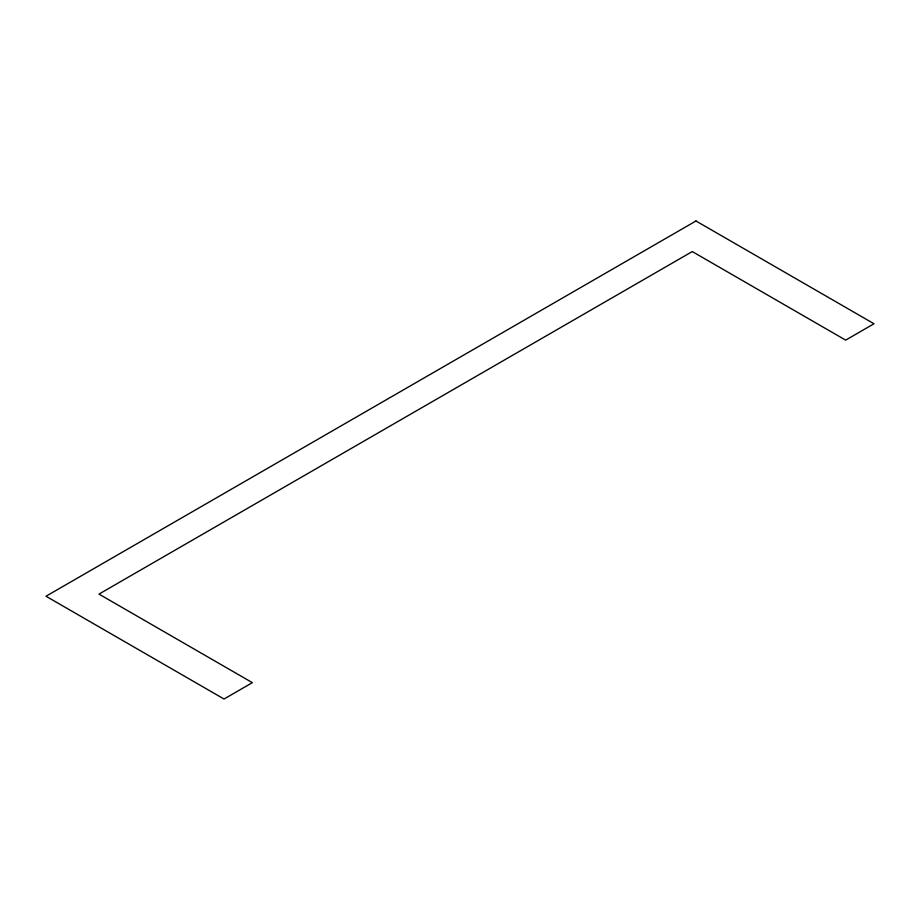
<?xml version="1.0" encoding="UTF-8"?>
<svg xmlns="http://www.w3.org/2000/svg" width="920" height="920" viewBox="0 0 920 920"><rect width="100%" height="100%" fill="white"/><g stroke="black" fill="none" stroke-linecap="round" stroke-linejoin="round"><path stroke-width="1.38" d="M695.969 220.984L46 596.24L224.031 699.016L252.367 682.663L98.969 594.101L692.265 251.562L845.664 340.124L874 323.759L695.969 220.984"/></g></svg>
